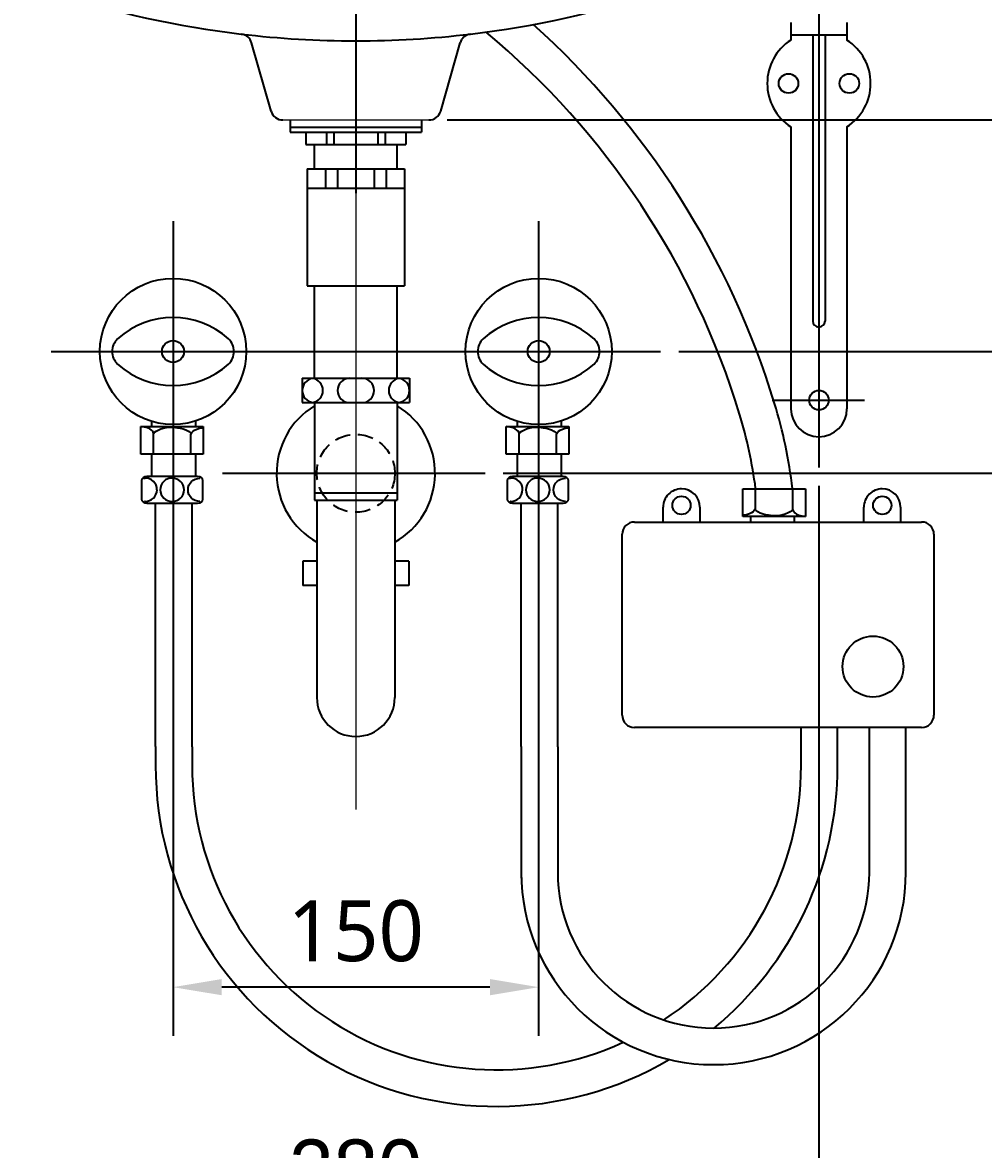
# Model space of a CAD drawing. Header units: millimetres. Extents: x 0 to 4679, y -4094 to -981.
# Drawn here: x 2971.3 to 3365.5, y -3680.5 to -3218 of the extents above; entities that cross this region are included whole.
import ezdxf
from ezdxf.lldxf.tags import DXFTag

# ---------------------------------------------------------------- set-up
doc = ezdxf.new("R2010")
doc.units = ezdxf.units.MM
doc.linetypes.add('DASHED2', pattern=[9.525, 6.35, -3.175])
doc.layers.add('61', color=7, linetype='Continuous', true_color=0xffffff)
for name, color, linetype in [('내부선 및 부속', 4, 'Continuous'), ('외형선', 3, 'Continuous'), ('점선', 6, 'DASHED2'), ('중심선', 1, 'DASHED'), ('치수선', 7, 'Continuous')]:
    doc.layers.add(name, color=color, linetype=linetype)
doc.styles.add('____', font='')
doc.styles.add('맑은고딕_치수', font='malgun.ttf', dxfattribs={"height": 25})
doc.styles.get('____').set_extended_font_data('굴림')
tags = doc.linetypes.add('DASHDOT', pattern=[70, 31, -13, 13, -13]).pattern_tags.tags
tags[10:11] = [DXFTag(74, 4), DXFTag(75, 0), DXFTag(340, '0'), DXFTag(46, 0.0), DXFTag(50, 0.0), DXFTag(44, 0.0), DXFTag(45, 0.0)]
tags[8:9] = [DXFTag(74, 4), DXFTag(75, 0), DXFTag(340, '0'), DXFTag(46, 0.0), DXFTag(50, 0.0), DXFTag(44, 0.0), DXFTag(45, 0.0)]
tags[6:7] = [DXFTag(74, 4), DXFTag(75, 0), DXFTag(340, '0'), DXFTag(46, 0.0), DXFTag(50, 0.0), DXFTag(44, 0.0), DXFTag(45, 0.0)]
tags[4:5] = [DXFTag(74, 4), DXFTag(75, 0), DXFTag(340, '0'), DXFTag(46, 0.0), DXFTag(50, 0.0), DXFTag(44, 0.0), DXFTag(45, 0.0)]
tags = doc.linetypes.add('DASHED', pattern=[25.72, 12.86, -12.86]).pattern_tags.tags
tags[6:7] = [DXFTag(74, 4), DXFTag(75, 0), DXFTag(340, '0'), DXFTag(46, 0.0), DXFTag(50, 0.0), DXFTag(44, 0.0), DXFTag(45, 0.0)]
tags[4:5] = [DXFTag(74, 4), DXFTag(75, 0), DXFTag(340, '0'), DXFTag(46, 0.0), DXFTag(50, 0.0), DXFTag(44, 0.0), DXFTag(45, 0.0)]
doc.dimstyles.new('MSADIM', dxfattribs={"dimtxt": 33, "dimasz": 17, "dimexe": 10, "dimexo": 7.5, "dimgap": 10, "dimtad": 0, "dimtih": 1, "dimtoh": 1, "dimdec": 0, "dimzin": 1, "dimdsep": 46, "dimtxsty": '____', "dimcen": 11.25, "dimadec": 0, "dimazin": 0, "dimtfac": 1, "dimtdec": 0, "dimtix": 1, "dimtmove": 0, "dimatfit": 3, "dimfxl": 1, "dimtolj": 1, "dimtzin": 1, "dimarcsym": 0})
doc.dimstyles.new('계림치수_맑은고딕', dxfattribs={"dimtxt": 25, "dimasz": 20, "dimexe": 20, "dimexo": 0.0625, "dimgap": 10, "dimtad": 1, "dimdec": 0, "dimzin": 0, "dimdsep": 46, "dimtxsty": '맑은고딕_치수', "dimcen": 0.09, "dimadec": 0, "dimazin": 0, "dimtfac": 1, "dimtdec": 0, "dimtofl": 0, "dimtmove": 0, "dimatfit": 3, "dimfxl": 1, "dimtolj": 1, "dimtzin": 0, "dimarcsym": 0})

# ---------------------------------------------------------------- blocks, each defined once
blk = doc.blocks.new('*D10')
at = {"layer": '치수선', "color": 0, "lineweight": -2, "transparency": 16777216}
for p, q in [((3380.54, -3082.96), (3583.59, -3082.96)), ((3573.59, -3240.96), (3573.59, -3099.96)), ((3145.54, -3257.96), (3583.59, -3257.96))]:
    blk.add_line(p, q, dxfattribs=at)
at = {"layer": '치수선', "color": 0, "transparency": 16777216}
for points in [[(3570.76, -3099.96), (3576.43, -3099.96), (3573.59, -3082.96)], [(3570.76, -3240.96), (3576.43, -3240.96), (3573.59, -3257.96)]]:
    blk.add_solid(points, dxfattribs=at)
at = {"layer": '치수선', "color": 0, "transparency": 16777216, "insert": (3550.74, -3170.46), "char_height": 25, "attachment_point": 5, "rotation": 90, "style": '____'}
blk.add_mtext('\\A1;175', dxfattribs=at)
blk = doc.blocks.new('*D19')
at = {"layer": '치수선', "color": 0, "lineweight": -2, "transparency": 16777216}
for p, q in [((3033.04, -3383.17), (3033.04, -3633.85)), ((3183.04, -3383.17), (3183.04, -3633.85)), ((3163.04, -3613.85), (3053.04, -3613.85))]:
    blk.add_line(p, q, dxfattribs=at)
at = {"layer": '치수선', "color": 0, "transparency": 16777216}
for points in [[(3053.04, -3610.52), (3053.04, -3617.18), (3033.04, -3613.85)], [(3163.04, -3610.52), (3163.04, -3617.18), (3183.04, -3613.85)]]:
    blk.add_solid(points, dxfattribs=at)
at = {"layer": '치수선', "color": 0, "transparency": 16777216, "insert": (3108.04, -3590.87), "char_height": 25, "attachment_point": 5, "style": '맑은고딕_치수'}
blk.add_mtext('\\A1;150', dxfattribs=at)
blk = doc.blocks.new('*D12')
at = {"layer": '치수선', "color": 0, "lineweight": -2, "transparency": 16777216}
for p, q in [((3145.54, -3257.96), (3583.59, -3257.96)), ((3573.59, -3385.96), (3573.59, -3274.96)), ((3168.54, -3402.96), (3583.59, -3402.96))]:
    blk.add_line(p, q, dxfattribs=at)
at = {"layer": '치수선', "color": 0, "transparency": 16777216}
for points in [[(3570.76, -3274.96), (3576.43, -3274.96), (3573.59, -3257.96)], [(3570.76, -3385.96), (3576.43, -3385.96), (3573.59, -3402.96)]]:
    blk.add_solid(points, dxfattribs=at)
at = {"layer": '치수선', "color": 0, "transparency": 16777216, "insert": (3550.74, -3330.46), "char_height": 25, "attachment_point": 5, "rotation": 90, "style": '____'}
blk.add_mtext('\\A1;145', dxfattribs=at)
blk = doc.blocks.new('*D13')
at = {"layer": '치수선', "color": 0, "lineweight": -2, "transparency": 16777216}
for p, q in [((3168.54, -3402.96), (3583.59, -3402.96)), ((3573.59, -3419.96), (3573.59, -3915.96)), ((3480.78, -3932.96), (3583.59, -3932.96))]:
    blk.add_line(p, q, dxfattribs=at)
at = {"layer": '치수선', "color": 0, "transparency": 16777216}
for points in [[(3570.76, -3419.96), (3576.43, -3419.96), (3573.59, -3402.96)], [(3570.76, -3915.96), (3576.43, -3915.96), (3573.59, -3932.96)]]:
    blk.add_solid(points, dxfattribs=at)
at = {"layer": '치수선', "color": 0, "transparency": 16777216, "insert": (3550.78, -3667.96), "char_height": 25, "attachment_point": 5, "rotation": 90, "style": '____'}
blk.add_mtext('\\A1;530', dxfattribs=at)
blk = doc.blocks.new('*D14')
at = {"layer": '치수선', "color": 0, "lineweight": -2, "transparency": 16777216}
for p, q in [((3240.54, -3352.96), (3492.44, -3352.96)), ((3482.44, -3369.96), (3482.44, -3915.96)), ((3480.78, -3932.96), (3492.44, -3932.96))]:
    blk.add_line(p, q, dxfattribs=at)
at = {"layer": '치수선', "color": 0, "transparency": 16777216}
for points in [[(3479.6, -3369.96), (3485.27, -3369.96), (3482.44, -3352.96)], [(3479.6, -3915.96), (3485.27, -3915.96), (3482.44, -3932.96)]]:
    blk.add_solid(points, dxfattribs=at)
at = {"layer": '치수선', "color": 0, "transparency": 16777216, "insert": (3459.62, -3642.96), "char_height": 25, "attachment_point": 5, "rotation": 90, "style": '____'}
blk.add_mtext('\\A1;580', dxfattribs=at)
blk = doc.blocks.new('512')
at = {"layer": '내부선 및 부속', "linetype": 'Continuous'}
for p, q in [((13114.64, -10535.77), (13114.64, -10520.15)), ((13129.64, -10535.77), (13129.64, -10520.15)), ((13142.64, -10579.62), (13142.64, -10520.15)), ((13157.64, -10579.62), (13157.64, -10520.15)), ((12849.8, -10527.96), (12849.8, -10535.77)), ((12864.8, -10528.11), (12864.8, -10535.77)), ((12999.8, -10527.96), (12999.8, -10581.96)), ((13014.8, -10528.11), (13014.8, -10579.62))]:
    blk.add_line(p, q, dxfattribs=at)
for centre, radius, start, end in [((12989.72, -10535.77), 139.92, 180, 300.4017), ((12989.72, -10535.77), 124.92, 180, 294.5906), ((12989.72, -10535.77), 124.92, 303.2723, 0), ((12989.72, -10535.77), 139.92, 309.6035, 0), ((13078.72, -10579.62), 78.92, 180, 0), ((13078.72, -10579.62), 63.92, 180, 0)]:
    blk.add_arc(centre, radius, start, end, dxfattribs=at)
blk = doc.blocks.new('*D40')
at = {"layer": '치수선', "color": 0, "lineweight": -2, "transparency": 16777216}
for p, q in [((2918.04, -3408.14), (2918.04, -3721.89)), ((3298.04, -3408.14), (3298.04, -3721.89)), ((2935.04, -3711.89), (3281.04, -3711.89))]:
    blk.add_line(p, q, dxfattribs=at)
at = {"layer": '치수선', "color": 0, "transparency": 16777216}
for points in [[(2935.04, -3709.05), (2935.04, -3714.72), (2918.04, -3711.89)], [(3281.04, -3709.05), (3281.04, -3714.72), (3298.04, -3711.89)]]:
    blk.add_solid(points, dxfattribs=at)
at = {"layer": '치수선', "color": 0, "transparency": 16777216, "insert": (3108.04, -3689.07), "char_height": 25, "attachment_point": 5, "style": '____'}
blk.add_mtext('\\A1;380', dxfattribs=at)

msp = doc.modelspace()

# ---------------------------------------------------------------- linework, layer by layer
at = {"layer": '61', "linetype": 'Continuous', "lineweight": 18}
msp.add_point((3108.04, -3257.96), dxfattribs=at)
msp.add_point((3108.04, -3257.96), dxfattribs=at)
at = {"layer": '내부선 및 부속', "linetype": 'Continuous'}
for p, q in [((3286.54, -3217.96), (3286.54, -3225.15)), ((3309.54, -3217.96), (3309.54, -3225.15)), ((3286.54, -3222.96), (3309.54, -3222.96)), ((3295.54, -3222.96), (3295.54, -3340.46)), ((3300.54, -3222.96), (3300.54, -3340.46)), ((3081.04, -3257.96), (3081.04, -3262.96)), ((3135.04, -3257.96), (3135.04, -3262.96)), ((3081.04, -3260.96), (3135.04, -3260.96)), ((3081.04, -3262.96), (3135.04, -3262.96)), ((3087.54, -3262.96), (3087.54, -3267.96)), ((3096.04, -3262.96), (3096.04, -3267.96)), ((3099.04, -3262.96), (3099.04, -3267.96)), ((3117.04, -3262.96), (3117.04, -3267.96)), ((3120.04, -3262.96), (3120.04, -3267.96)), ((3128.54, -3262.96), (3128.54, -3267.96)), ((3286.54, -3260.78), (3286.54, -3376.46)), ((3309.54, -3260.78), (3309.54, -3376.46)), ((3087.54, -3267.96), (3128.54, -3267.96)), ((3091.04, -3277.96), (3091.04, -3267.96)), ((3125.04, -3277.96), (3125.04, -3267.96)), ((3088.04, -3277.96), (3088.04, -3325.96)), ((3088.04, -3277.96), (3128.04, -3277.96)), ((3095.54, -3277.96), (3095.54, -3285.96)), ((3100.54, -3277.96), (3100.54, -3285.96)), ((3115.54, -3277.96), (3115.54, -3285.96)), ((3120.54, -3277.96), (3120.54, -3285.96)), ((3128.04, -3277.96), (3128.04, -3322.71)), ((3088.04, -3285.96), (3128.04, -3285.96)), ((3091.04, -3285.96), (3125.04, -3285.96)), ((3128.04, -3322.71), (3128.04, -3325.96)), ((3088.04, -3325.96), (3128.04, -3325.96)), ((3091.04, -3363.96), (3091.04, -3325.96)), ((3125.04, -3363.96), (3125.04, -3325.96)), ((3086.04, -3363.96), (3130.04, -3363.96)), ((3086.04, -3363.96), (3086.04, -3373.96)), ((3130.04, -3363.96), (3130.04, -3373.96)), ((3086.04, -3373.96), (3130.04, -3373.96)), ((3091.04, -3373.96), (3091.04, -3413.96)), ((3125.04, -3373.96), (3125.04, -3413.96)), ((3019.78, -3395.16), (3019.77, -3383.8)), ((3019.77, -3383.8), (3045.43, -3383.8)), ((3024.38, -3383.8), (3024.38, -3381.68)), ((3042.38, -3383.8), (3042.38, -3381.47)), ((3045.43, -3383.8), (3045.43, -3395.16)), ((3169.78, -3395.16), (3169.77, -3383.8)), ((3169.77, -3383.8), (3195.43, -3383.8)), ((3174.38, -3383.8), (3174.38, -3381.68)), ((3192.38, -3383.8), (3192.38, -3381.47)), ((3195.43, -3383.8), (3195.43, -3395.16)), ((3025.04, -3394.95), (3025.04, -3386.54)), ((3040.38, -3395.37), (3040.39, -3386.96)), ((3175.04, -3394.95), (3175.04, -3386.54)), ((3190.38, -3395.37), (3190.39, -3386.96)), ((3045.43, -3395.16), (3019.78, -3395.16)), ((3024.38, -3404.26), (3024.38, -3395.16)), ((3042.38, -3404.26), (3042.38, -3395.16)), ((3195.43, -3395.16), (3169.78, -3395.16)), ((3174.38, -3404.26), (3174.38, -3395.16)), ((3192.38, -3404.26), (3192.38, -3395.16)), ((3020.13, -3405.96), (3020.13, -3413.53)), ((3020.87, -3404.99), (3021.54, -3404.94)), ((3043.14, -3404.26), (3022.27, -3404.26)), ((3045.28, -3413.53), (3045.29, -3405.96)), ((3170.13, -3405.96), (3170.13, -3413.53)), ((3170.87, -3404.99), (3171.54, -3404.94)), ((3193.14, -3404.26), (3172.27, -3404.26)), ((3195.28, -3413.53), (3195.29, -3405.96)), ((3091.04, -3410.96), (3125.04, -3410.96)), ((3266.86, -3409.28), (3292.51, -3409.28)), ((3266.86, -3420.63), (3266.86, -3409.28)), ((3271.91, -3409.06), (3271.9, -3417.47)), ((3287.25, -3409.48), (3287.25, -3417.89)), ((3292.51, -3409.28), (3292.51, -3420.63)), ((3021.54, -3414.55), (3021.32, -3414.54)), ((3022.27, -3415.22), (3043.14, -3415.22)), ((3091.04, -3413.96), (3125.04, -3413.96)), ((3092.04, -3413.96), (3092.04, -3494.96)), ((3124.04, -3413.96), (3124.04, -3494.96)), ((3171.54, -3414.55), (3171.32, -3414.54)), ((3172.27, -3415.22), (3193.14, -3415.22)), ((3234.11, -3422.96), (3234.11, -3416.89)), ((3249.18, -3416.89), (3249.18, -3422.96)), ((3316.49, -3422.96), (3316.49, -3416.89)), ((3331.56, -3416.89), (3331.56, -3422.96)), ((3292.51, -3420.63), (3266.86, -3420.63)), ((3269.91, -3420.63), (3269.91, -3422.96)), ((3287.91, -3420.63), (3287.91, -3422.96)), ((3222.36, -3422.96), (3340.18, -3422.96)), ((3217.32, -3502.22), (3217.32, -3428)), ((3345.22, -3428), (3345.22, -3502.22)), ((3086.29, -3438.96), (3086.29, -3448.96)), ((3092.04, -3438.96), (3086.29, -3438.96)), ((3129.79, -3438.96), (3124.04, -3438.96)), ((3129.79, -3438.96), (3129.79, -3448.96)), ((3092.04, -3448.96), (3086.29, -3448.96)), ((3129.79, -3448.96), (3124.04, -3448.96)), ((3340.18, -3507.27), (3222.36, -3507.27))]:
    msp.add_line(p, q, dxfattribs=at)
at = {"layer": '내부선 및 부속'}
for p, q in [((3025.88, -3515.08), (3025.88, -3415.22)), ((3040.88, -3515.22), (3040.88, -3415.22)), ((3175.88, -3515.08), (3175.88, -3415.22)), ((3190.88, -3515.22), (3190.88, -3415.22))]:
    msp.add_line(p, q, dxfattribs=at)
at = {"layer": '내부선 및 부속', "linetype": 'Continuous'}
for centre, radius in [((3285.54, -3242.96), 4), ((3310.54, -3242.96), 4), ((3033.04, -3352.96), 30), ((3183.04, -3352.96), 30), ((3033.04, -3352.96), 4.5), ((3183.04, -3352.96), 4.5), ((3298.04, -3372.96), 4), ((3241.65, -3416.13), 3.74), ((3324.02, -3416.13), 3.74), ((3320.22, -3482.27), 12.5)]:
    msp.add_circle(centre, radius, dxfattribs=at)
for centre, radius, start, end in [((2950.5, -3474.75), 344.34, 16.9661, 48.0183), ((2950.5, -3474.75), 329.34, 16.9661, 50.1596), ((3298.04, -3242.96), 21.21, 122.8417, 237.1583), ((3298.04, -3242.96), 21.21, 302.8417, 57.1583), ((3033.04, -3372.61), 33.64, 47.499, 132.501), ((3183.04, -3372.61), 33.64, 47.499, 132.501), ((3298.04, -3340.46), 2.5, 180, 0), ((3015.04, -3352.96), 7, 132.501, 227.499), ((3051.04, -3352.96), 7, 312.501, 47.499), ((3165.04, -3352.96), 7, 132.501, 227.499), ((3201.04, -3352.96), 7, 312.501, 47.499), ((3033.04, -3333.32), 33.64, 227.499, 312.501), ((3183.04, -3333.32), 33.64, 227.499, 312.501), ((3091.04, -3368.96), 5, 98.6269, 261.3731), ((3089.54, -3368.96), 5, 278.6269, 81.3731), ((3105.54, -3368.96), 5, 90, 270), ((3110.54, -3368.96), 5, 270, 90), ((3126.54, -3368.96), 5, 98.6269, 261.3731), ((3125.04, -3368.96), 5, 278.6269, 81.3731), ((3108.04, -3402.96), 32.5, 121.5389, 240.5076), ((3108.04, -3402.96), 32.5, 299.4924, 58.4611), ((3088.55, -3432.63), 200, 6.7059, 16.9661), ((3088.55, -3432.63), 185, 7.2525, 16.9661), ((3298.04, -3376.46), 11.5, 180, 0), ((3021.67, -3409.72), 4.78, 359.7002, 91.5319), ((3032.59, -3409.72), 4.78, 88.5321, 180.2625), ((3032.69, -3409.87), 4.93, 1.5088, 89.7519), ((3171.67, -3409.72), 4.78, 359.7002, 91.5319), ((3182.59, -3409.72), 4.78, 88.5321, 180.2625), ((3182.69, -3409.87), 4.93, 1.5088, 89.7519), ((3021.56, -3409.65), 4.9, 269.8171, 358.8374), ((3032.73, -3409.62), 4.93, 181.5088, 269.7519), ((3032.76, -3409.69), 4.86, 269.404, 359.3907), ((3171.56, -3409.65), 4.9, 269.8171, 358.8374), ((3182.73, -3409.62), 4.93, 181.5088, 269.7519), ((3182.76, -3409.69), 4.86, 269.404, 359.3907), ((3241.65, -3416.89), 7.54, 90.0216, 180.0295), ((3241.64, -3416.89), 7.54, 359.9962, 89.9528), ((3324.03, -3416.89), 7.54, 90.0216, 180.0295), ((3324.02, -3416.89), 7.54, 359.9898, 89.9336), ((3222.36, -3428), 5.04, 89.9609, 179.9628), ((3340.18, -3428), 5.04, 0.0372, 90.0391), ((3108.04, -3494.96), 16, 180, 0), ((3222.36, -3502.22), 5.04, 180.0076, 269.9924), ((3340.18, -3502.22), 5.04, 269.9609, 359.9628)]:
    msp.add_arc(centre, radius, start, end, dxfattribs=at)
at = {"layer": '내부선 및 부속'}
msp.add_arc((3108.04, -2825.46), 400, 263.2523, 276.7477, dxfattribs=at)
at = {"layer": '내부선 및 부속', "linetype": 'Continuous'}
for points in [[(3025.04, -3386.54), (3025.04, -3386.54), (3024.4, -3384.01), (3019.77, -3383.8)], [(3025.04, -3386.54), (3025.04, -3386.54), (3027.35, -3383.81), (3033.24, -3384.02)], [(3033.24, -3384.02), (3033.24, -3384.02), (3038.28, -3384.43), (3040.17, -3386.33)], [(3040.39, -3386.96), (3040.39, -3386.96), (3041, -3384.51), (3045.43, -3384.24)], [(3175.04, -3386.54), (3175.04, -3386.54), (3174.4, -3384.01), (3169.77, -3383.8)], [(3175.04, -3386.54), (3175.04, -3386.54), (3177.35, -3383.81), (3183.24, -3384.02)], [(3183.24, -3384.02), (3183.24, -3384.02), (3188.28, -3384.43), (3190.17, -3386.33)], [(3190.39, -3386.96), (3190.39, -3386.96), (3191, -3384.51), (3195.43, -3384.24)], [(3022.27, -3404.26), (3021.1, -3404.27), (3020.13, -3405.03), (3020.13, -3405.96)], [(3039.18, -3409.75), (3039.18, -3407.09), (3041.38, -3404.95), (3044.09, -3404.94)], [(3045.29, -3405.96), (3045.29, -3405.03), (3044.32, -3404.26), (3043.14, -3404.26)], [(3172.27, -3404.26), (3171.1, -3404.27), (3170.13, -3405.03), (3170.13, -3405.96)], [(3189.18, -3409.75), (3189.18, -3407.09), (3191.38, -3404.95), (3194.09, -3404.94)], [(3195.29, -3405.96), (3195.29, -3405.03), (3194.32, -3404.26), (3193.14, -3404.26)], [(3044.09, -3414.55), (3041.38, -3414.55), (3039.19, -3412.4), (3039.18, -3409.75)], [(3194.09, -3414.55), (3191.38, -3414.55), (3189.19, -3412.4), (3189.18, -3409.75)], [(3020.13, -3413.53), (3020.13, -3414.46), (3021.1, -3415.22), (3022.27, -3415.22)], [(3043.14, -3415.22), (3044.32, -3415.23), (3045.28, -3414.46), (3045.28, -3413.53)], [(3170.13, -3413.53), (3170.13, -3414.46), (3171.1, -3415.22), (3172.27, -3415.22)], [(3193.14, -3415.22), (3194.32, -3415.23), (3195.28, -3414.46), (3195.28, -3413.53)], [(3271.9, -3417.47), (3271.9, -3417.47), (3271.29, -3419.92), (3266.86, -3420.2)], [(3279.05, -3420.42), (3279.05, -3420.42), (3274.01, -3420), (3272.11, -3418.11)], [(3287.25, -3417.89), (3287.25, -3417.89), (3284.94, -3420.63), (3279.05, -3420.42)], [(3287.25, -3417.89), (3287.25, -3417.89), (3287.89, -3420.42), (3292.51, -3420.63)]]:
    msp.add_open_spline(points, degree=3, dxfattribs=at)
at = {"layer": '외형선'}
for p, q in [((3073.23, -3254.33), (3065.26, -3226.29)), ((3142.85, -3254.33), (3150.82, -3226.29))]:
    msp.add_line(p, q, dxfattribs=at)
at = {"layer": '외형선', "linetype": 'Continuous', "lineweight": 18}
msp.add_line((3078.04, -3257.96), (3138.04, -3257.96), dxfattribs=at)
msp.add_line((3078.04, -3257.96), (3138.04, -3257.96), dxfattribs=at)
at = {"layer": '외형선'}
for centre, radius, start, end in [((3108.04, -2825.46), 400, 251.9447, 263.2523), ((3108.04, -2825.46), 400, 276.7477, 288.1666), ((3060.46, -3227.66), 5, 15.8632, 83.2523), ((3155.63, -3227.66), 5, 96.7477, 164.1368), ((3078.04, -3252.96), 5, 195.8632, 270), ((3138.04, -3252.96), 5, 270, 344.1368)]:
    msp.add_arc(centre, radius, start, end, dxfattribs=at)
at = {"layer": '점선'}
msp.add_circle((3108.04, -3402.96), 16, dxfattribs=at)
at = {"layer": '중심선', "linetype": 'DASHDOT', "lineweight": 18}
msp.add_line((3108.04, -3052.96), (3108.04, -3540.96), dxfattribs=at)
at = {"layer": '중심선', "linetype": 'DASHDOT'}
for p, q in [((3108.04, -3052.96), (3108.04, -3287.96)), ((3298.04, -3209.08), (3298.04, -3400.64)), ((3033.04, -3299.52), (3033.04, -3393.11)), ((3183.04, -3299.52), (3183.04, -3393.11)), ((2983.04, -3352.96), (3233.04, -3352.96)), ((2990.19, -3352.96), (3225.89, -3352.96)), ((3278.83, -3372.96), (3316.68, -3372.96)), ((3053.35, -3402.96), (3161.04, -3402.96))]:
    msp.add_line(p, q, dxfattribs=at)

# ---------------------------------------------------------------- block references
at = {"layer": '내부선 및 부속', "linetype": 'Continuous'}
msp.add_blockref('512', (-9823.92, 7012.88), dxfattribs=at)

# ---------------------------------------------------------------- dimensions: what is measured, and where the dimension line sits
at = {"layer": '치수선'}
for base, p1, p2, picture, middle in [((3573.59, -3082.96), (3138.04, -3257.96), (3373.04, -3082.96), '*D10', (3550.74, -3170.46)), ((3573.59, -3257.96), (3161.04, -3402.96), (3138.04, -3257.96), '*D12', (3550.74, -3330.46)), ((3482.44, -3932.96), (3233.04, -3352.96), (3473.28, -3932.96), '*D14', (3459.62, -3642.96)), ((3573.59, -3932.96), (3161.04, -3402.96), (3473.28, -3932.96), '*D13', (3550.78, -3667.96))]:
    dim = msp.add_linear_dim(base=base, p1=p1, p2=p2, angle=90, dimstyle='MSADIM', override={"dimtxt": 25, "dimtad": 1, "dimtih": 0, "dimtoh": 0}, dxfattribs=at)
    dim.commit()
    dim.dimension.update_dxf_attribs({"geometry": picture, "text_midpoint": middle})
dim = msp.add_linear_dim(base=(3033.04, -3613.85), p1=(3183.04, -3383.11), p2=(3033.04, -3383.11), dimstyle='계림치수_맑은고딕', dxfattribs=at)
dim.commit()
dim.dimension.update_dxf_attribs({"geometry": '*D19', "text_midpoint": (3108.04, -3590.87)})
dim = msp.add_linear_dim(base=(3298.04, -3711.89), p1=(2918.04, -3400.64), p2=(3298.04, -3400.64), dimstyle='MSADIM', override={"dimtxt": 25, "dimtad": 1, "dimtih": 0, "dimtoh": 0}, dxfattribs=at)
dim.commit()
dim.dimension.update_dxf_attribs({"geometry": '*D40', "text_midpoint": (3108.04, -3689.07)})

doc.saveas('drawing.dxf')
